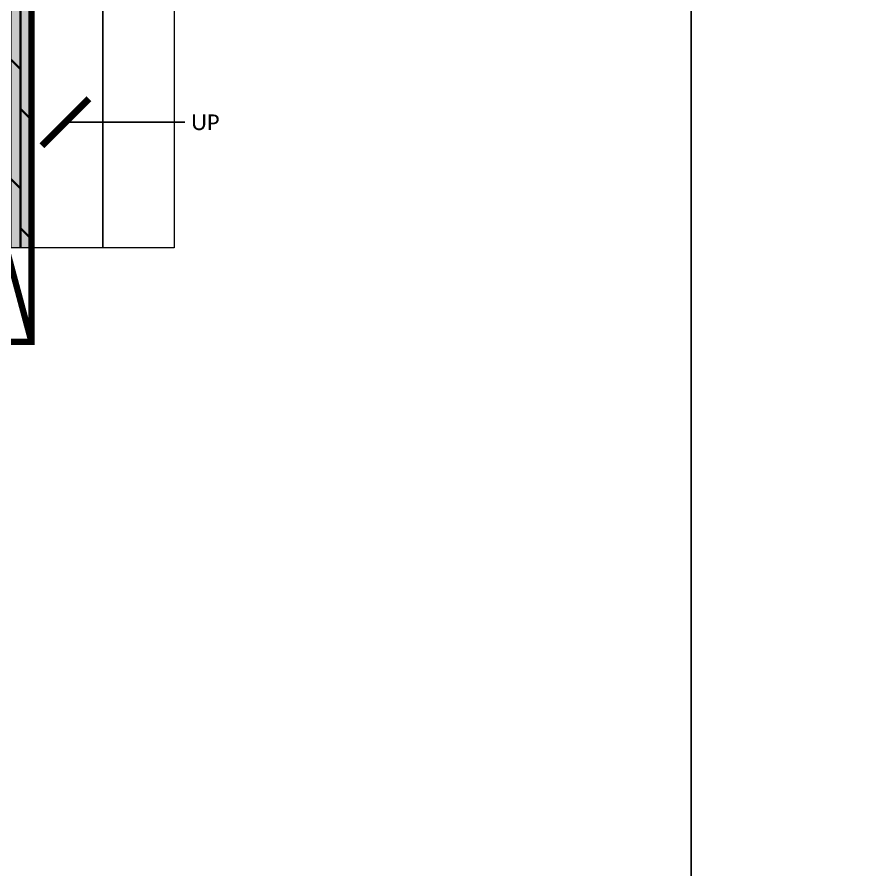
# Model space of a CAD drawing. Header units: millimetres. Extents: x 0 to 59560, y 0 to 21447.
# Drawn here: x 24027 to 29368, y 8582 to 14024 of the extents above; entities that cross this region are included whole.
import ezdxf

# ---------------------------------------------------------------- set-up
doc = ezdxf.new("R2010")
doc.units = ezdxf.units.MM
doc.header["$LTSCALE"] = 150
doc.linetypes.add('DASHED', pattern=[0.75, 0.5, -0.25])
for name, color, linetype in [('ad-Arrow', 32, 'Continuous'), ('ad-Text main', 7, 'Continuous'), ('ad-Verandah', 33, 'Continuous')]:
    doc.layers.add(name, color=color, linetype=linetype)
doc.layers.add('ad-Landscape', color=7, linetype='Continuous', lineweight=35, true_color=0x007f00)
doc.layers.add('ad-Secondary Roof', color=6, linetype='Continuous', true_color=0xff00ff)
doc.styles.add('6 U T S R N_Corridor-Basement$0$Standard', font='arial.ttf')
doc.styles.get("Standard").update_dxf_attribs({"font": 'arial.ttf'})
doc.dimstyles.new('A-100-DIM-INT (MM-FT)', dxfattribs={"dimscale": 50, "dimtxt": 2.4, "dimasz": 1, "dimexe": 5, "dimexo": 100, "dimgap": 1, "dimtad": 0, "dimdec": 0, "dimdsep": 46, "dimtxsty": 'Standard', "dimblk": 'ARCHTICK', "dimcen": 0.025, "dimse1": 1, "dimse2": 1, "dimclrd": 256, "dimclre": 256, "dimclrt": 256, "dimazin": 2, "dimtfac": 1, "dimtdec": 0, "dimtix": 1, "dimtmove": 2, "dimatfit": 3, "dimldrblk": 'ARCHTICK', "dimfxl": 1, "dimtolj": 1, "dimtzin": 0, "dimarcsym": 0})

# ---------------------------------------------------------------- blocks, each defined once
blk = doc.blocks.new('zw$5E5B')
at = {"transparency": 33554559}
h = blk.add_hatch(color=43, dxfattribs=at)
h.dxf.hatch_style = 1
h.paths.add_polyline_path([(0, 0), (1520, 0), (1520, -4925), (0, -4925)])
at = {"layer": 'ad-Landscape', "transparency": 33554687}
h = blk.add_hatch(dxfattribs=at)
h.set_pattern_fill('DOLMIT', color=44, scale=10, angle=90)
h.set_pattern_definition([(90, (935, -10946.34), (-63.5, 5e-14), []), (135, (935, -10946.34), (-127, -127), [89.8026, -179.605])])
h.paths.add_polyline_path([(0, 0), (1520, 0), (1520, -4925), (0, -4925)])
at = {"layer": 'ad-Verandah', "lineweight": 9}
for points in [[(0, 0), (1520, 0), (1520, -4925), (0, -4925)], [(1975, -4925), (1520, -4925), (1520, -3325), (1975, -3325)], [(2430, -4925), (1975, -4925), (1975, -3325), (2430, -3325)]]:
    blk.add_lwpolyline(points, close=True, dxfattribs=at)
blk = doc.blocks.new('_ArchTick')
at = {"color": 0, "linetype": 'ByBlock', "const_width": 0.15}
blk.add_lwpolyline([(-0.5, -0.5), (0.5, 0.5)], dxfattribs=at)
blk = doc.blocks.new('zw$821')
at = {"layer": 'ad-Secondary Roof', "linetype": 'DASHED', "ltscale": 2, "const_width": 40}
for points in [[(16380, -5560), (19845, -5560), (19845, 600), (16380, 600)], [(19844.6, 600), (19019.5, -2480), (19845, -5560)]]:
    blk.add_lwpolyline(points, dxfattribs=at)

msp = doc.modelspace()

# ---------------------------------------------------------------- linework, layer by layer
for points in [[(0, 21447.3), (28328.8, 21447.3), (28328.8, 0), (0, 0)], [(56657.6, 21447.3), (28328.8, 21447.3), (28328.8, 0), (56657.6, 0)]]:
    msp.add_lwpolyline(points, close=True)

# ---------------------------------------------------------------- block references
for name, p in [('zw$821', (4273.8, 17512.3)), ('zw$5E5B', (22598.8, 17477.3))]:
    msp.add_blockref(name, p)

# ---------------------------------------------------------------- next in the draw order: texts
at = {"layer": 'ad-Text main', "insert": (25229, 13351.6, 0), "char_height": 100, "width": 207.6, "attachment_point": 5, "style": '6 U T S R N_Corridor-Basement$0$Standard', "bg_fill": 2}
msp.add_mtext('{\\fCalibri Light|b0|i0|c0|p34;UP}', dxfattribs=at)

# ---------------------------------------------------------------- next in the draw order: leaders
at = {"layer": 'ad-Arrow'}
msp.add_leader([(24335.5, 13352.3), (25097.1, 13352.3)], dimstyle='A-100-DIM-INT (MM-FT)', override={"dimscale": 1, "dimasz": 300, "dimgap": 50, "dimtad": 0}, dxfattribs=at)

doc.saveas('drawing.dxf')
